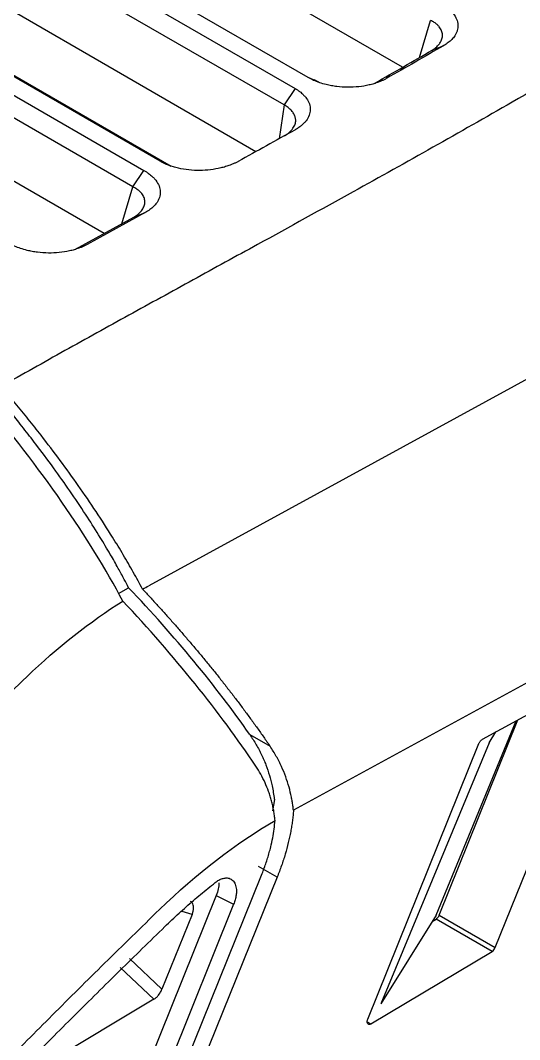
# Model space of a CAD drawing. Extents: x 86 to 639, y 68 to 658.
# Drawn here: x 587.76 to 606.65, y 185.05 to 223.61 of the extents above; entities that cross this region are included whole.
import ezdxf

# ---------------------------------------------------------------- set-up
doc = ezdxf.new("R2010")
doc.units = 0
doc.layers.get('0').update_dxf_attribs({"linetype": 'CONTINUOUS'})

msp = doc.modelspace()

# ---------------------------------------------------------------- linework, layer by layer
at = {"color": 7, "linetype": 'CONTINUOUS'}
for p, q in [((563.508, 241.036), (598.153, 221.035)), ((598.643, 221.452), (564.236, 241.315)), ((602.217, 221.839), (569.085, 240.966)), ((597.739, 220.412), (563.093, 240.412)), ((593.045, 218.282), (558.27, 238.357)), ((557.581, 238.055), (592.434, 217.935)), ((558.685, 238.176), (593.46, 218.101)), ((596.663, 218.644), (563.087, 238.026)), ((592.019, 217.311), (557.166, 237.432)), ((590.928, 215.552), (557.162, 235.045)), ((603.338, 222.484), (603.787, 222.665)), ((628.602, 221.887), (592.622, 202.224)), ((599.058, 221.271), (598.644, 221.452)), ((598.877, 221.376), (599.058, 221.271)), ((598.153, 221.035), (597.739, 220.412)), ((593.46, 218.101), (593.045, 218.282)), ((592.019, 217.311), (592.434, 217.935)), ((589.847, 214.958), (592.048, 216.167)), ((592.486, 216.343), (590.285, 215.134)), ((592.048, 216.167), (592.486, 216.343)), ((638.61, 215.871), (598.092, 193.728)), ((591.473, 201.927), (591.854, 202.148)), ((608.749, 198.327), (605.236, 196.406)), ((603.488, 189.759), (606.518, 197.107)), ((603.604, 189.757), (606.584, 197.143)), ((605.726, 188.532), (609.308, 197.412)), ((605.495, 196.279), (605.754, 196.69)), ((596.439, 196.59), (597.206, 196.146)), ((600.902, 185.822), (605.112, 196.256)), ((605.495, 196.279), (601.394, 186.401)), ((597.315, 193.702), (597.385, 194.137)), ((597.365, 194.148), (597.385, 194.137)), ((597.475, 191.194), (596.767, 191.602)), ((591.736, 178.512), (596.885, 191.274)), ((597.475, 191.194), (592.234, 178.204)), ((595.169, 190.505), (590.694, 179.415)), ((595.827, 190.168), (591.339, 179.042)), ((595.169, 190.505), (595.827, 190.168)), ((594.257, 189.785), (593.115, 186.956)), ((603.488, 189.759), (601.394, 186.401)), ((603.604, 189.757), (605.726, 188.532)), ((603.342, 189.523), (603.486, 189.61)), ((605.608, 188.385), (603.486, 189.61)), ((601.02, 185.643), (605.608, 188.385)), ((592.812, 186.576), (588.618, 184.069))]:
    msp.add_line(p, q, dxfattribs=at)
at = {"color": 8, "linetype": 'CONTINUOUS'}
for p, q in [((602.864, 222.211), (603.283, 223.613)), ((597.739, 220.412), (597.545, 219.133)), ((591.597, 215.919), (592.019, 217.311)), ((594.257, 189.786), (593.875, 189.892)), ((591.885, 188.123), (593.115, 186.956)), ((592.812, 186.576), (591.54, 187.782)), ((600.882, 185.722), (601.02, 185.643))]:
    msp.add_line(p, q, dxfattribs=at)
at = {"color": 7, "linetype": 'CONTINUOUS'}
for points, knots in [([(623.741, 232.014), (623.528, 231.844), (623.109, 231.51), (622.48, 231.021), (621.865, 230.551), (621.266, 230.1), (620.682, 229.669), (620.115, 229.255), (619.565, 228.861), (619.033, 228.484), (618.521, 228.125), (618.027, 227.783), (617.553, 227.459), (617.1, 227.152), (616.668, 226.862), (616.256, 226.588), (615.867, 226.33), (613.923, 225.055), (610.788, 223.101), (605.719, 220.124), (601.174, 217.575), (597.127, 215.348), (594.295, 213.794), (591.865, 212.458), (589.442, 211.118), (587.839, 210.218), (587.037, 209.768)], [0, 0, 0, 0, 0.020557, 0.040442, 0.059653, 0.078191, 0.096055, 0.113244, 0.129758, 0.145598, 0.160763, 0.175255, 0.189072, 0.202216, 0.214687, 0.226484, 0.237608, 0.248059, 0.392357, 0.497348, 0.654875, 0.748636, 0.811479, 0.874323, 0.937163, 1, 1, 1, 1]), ([(603.698, 224.237), (603.728, 224.219), (603.789, 224.182), (603.872, 224.125), (603.963, 224.054), (604.055, 223.97), (604.172, 223.837), (604.277, 223.663), (604.328, 223.445), (604.308, 223.265), (604.254, 223.125), (604.188, 223.011), (604.091, 222.893), (603.956, 222.772), (603.843, 222.701), (603.787, 222.665)], [0, 0, 0, 0, 0.041696, 0.083341, 0.125089, 0.187651, 0.250139, 0.375258, 0.499971, 0.624863, 0.687292, 0.749899, 0.833216, 0.916115, 1, 1, 1, 1]), ([(603.338, 222.484), (603.365, 222.501), (603.417, 222.535), (603.485, 222.589), (603.544, 222.644), (603.595, 222.7), (603.66, 222.788), (603.72, 222.91), (603.741, 223.068), (603.706, 223.223), (603.628, 223.352), (603.528, 223.455), (603.421, 223.539), (603.33, 223.588), (603.283, 223.613)], [0, 0, 0, 0, 0.052251, 0.10352, 0.153554, 0.202115, 0.24899, 0.374176, 0.497455, 0.620903, 0.747422, 0.825384, 0.910013, 1, 1, 1, 1]), ([(603.786, 222.665), (603.425, 222.456), (602.706, 222.04), (601.982, 221.626), (601.622, 221.421)], [0, 0, 0, 0, 0.5032373, 1, 1, 1, 1]), ([(601.622, 221.421), (601.59, 221.404), (601.525, 221.368), (601.421, 221.32), (601.294, 221.268), (601.139, 221.216), (600.893, 221.151), (600.564, 221.095), (600.149, 221.075), (599.801, 221.097), (599.53, 221.138), (599.311, 221.185), (599.082, 221.252), (598.848, 221.342), (598.712, 221.415), (598.644, 221.452)], [0, 0, 0, 0, 0.041712, 0.083353, 0.125091, 0.187687, 0.250152, 0.375059, 0.499945, 0.624831, 0.687234, 0.749873, 0.833016, 0.915876, 1, 1, 1, 1]), ([(598.153, 221.035), (598.184, 221.017), (598.244, 220.981), (598.327, 220.922), (598.415, 220.851), (598.504, 220.765), (598.614, 220.631), (598.706, 220.454), (598.739, 220.235), (598.697, 220.019), (598.6, 219.848), (598.488, 219.719), (598.388, 219.628), (598.274, 219.542), (598.186, 219.49), (598.142, 219.464)], [0, 0, 0, 0, 0.0417166, 0.0833434, 0.1250716, 0.1874178, 0.2500968, 0.3749546, 0.4998045, 0.6246631, 0.7495348, 0.8119408, 0.8747865, 0.9373838, 1, 1, 1, 1]), ([(597.758, 219.25), (597.784, 219.266), (597.834, 219.298), (597.9, 219.348), (597.957, 219.396), (598.004, 219.443), (598.042, 219.487), (598.102, 219.566), (598.163, 219.683), (598.184, 219.83), (598.162, 219.963), (598.108, 220.083), (598.019, 220.201), (597.897, 220.313), (597.791, 220.379), (597.739, 220.412)], [0, 0, 0, 0, 0.049649, 0.096834, 0.14121, 0.182477, 0.220378, 0.254706, 0.381925, 0.505907, 0.599769, 0.697473, 0.797735, 0.899087, 1, 1, 1, 1]), ([(598.142, 219.464), (597.784, 219.265), (597.073, 218.869), (596.359, 218.475), (596.005, 218.279)], [0, 0, 0, 0, 0.503499, 1, 1, 1, 1]), ([(596.005, 218.279), (595.973, 218.262), (595.909, 218.228), (595.805, 218.181), (595.677, 218.13), (595.523, 218.077), (595.281, 218.012), (594.957, 217.954), (594.548, 217.927), (594.134, 217.947), (593.798, 218.002), (593.545, 218.069), (593.365, 218.129), (593.196, 218.2), (593.096, 218.254), (593.045, 218.282)], [0, 0, 0, 0, 0.041075, 0.082754, 0.125184, 0.187927, 0.25031, 0.375218, 0.500045, 0.624852, 0.749694, 0.812326, 0.874814, 0.937322, 1, 1, 1, 1]), ([(592.434, 217.935), (592.464, 217.917), (592.526, 217.88), (592.611, 217.821), (592.702, 217.749), (592.796, 217.663), (592.913, 217.528), (593.018, 217.35), (593.065, 217.129), (593.04, 216.945), (592.981, 216.803), (592.91, 216.689), (592.807, 216.57), (592.664, 216.448), (592.546, 216.378), (592.486, 216.343)], [0, 0, 0, 0, 0.0416882, 0.0833319, 0.1250917, 0.1876668, 0.2501435, 0.3752522, 0.4999635, 0.6248578, 0.68729, 0.7498941, 0.8331966, 0.9160812, 1, 1, 1, 1]), ([(592.048, 216.167), (592.075, 216.184), (592.129, 216.217), (592.2, 216.271), (592.263, 216.326), (592.317, 216.383), (592.388, 216.472), (592.453, 216.597), (592.478, 216.757), (592.446, 216.915), (592.368, 217.047), (592.265, 217.153), (592.156, 217.238), (592.065, 217.287), (592.019, 217.311)], [0, 0, 0, 0, 0.051349, 0.101905, 0.151684, 0.200703, 0.248979, 0.373991, 0.497385, 0.621314, 0.747326, 0.828154, 0.912353, 1, 1, 1, 1]), ([(590.285, 215.134), (590.253, 215.116), (590.189, 215.082), (590.084, 215.036), (589.956, 214.985), (589.802, 214.935), (589.557, 214.872), (589.23, 214.819), (588.819, 214.801), (588.475, 214.825), (588.207, 214.867), (587.991, 214.914), (587.764, 214.98), (587.533, 215.069), (587.399, 215.142), (587.331, 215.178)], [0, 0, 0, 0, 0.0417067, 0.083345, 0.1250795, 0.1876683, 0.2501381, 0.3750477, 0.4999406, 0.6248296, 0.6872447, 0.7498729, 0.8330154, 0.9158862, 1, 1, 1, 1]), ([(592.382, 202.09), (592.325, 202.197), (592.212, 202.41), (592.032, 202.733), (591.847, 203.059), (591.654, 203.389), (591.455, 203.721), (591.121, 204.263), (590.633, 205.023), (589.969, 205.994), (589.272, 206.959), (588.634, 207.799), (588.061, 208.523), (587.567, 209.131), (587.226, 209.535), (587.056, 209.737)], [0, 0, 0, 0, 0.044966, 0.089898, 0.134817, 0.179745, 0.224704, 0.269714, 0.398134, 0.526278, 0.648213, 0.769655, 0.846733, 0.923475, 1, 1, 1, 1]), ([(591.854, 202.148), (591.8, 202.251), (591.674, 202.493), (591.446, 202.912), (591.145, 203.442), (590.76, 204.086), (590.28, 204.85), (589.722, 205.686), (589.093, 206.582), (588.567, 207.288), (588.094, 207.904), (587.722, 208.376), (587.316, 208.878), (587.062, 209.182), (586.95, 209.317)], [0, 0, 0, 0, 0.046975, 0.109217, 0.186723, 0.279477, 0.387445, 0.510566, 0.628172, 0.75517, 0.797926, 0.877497, 0.945614, 1, 1, 1, 1]), ([(592.382, 202.09), (592.477, 201.989), (592.669, 201.785), (592.953, 201.476), (593.236, 201.163), (593.518, 200.847), (593.798, 200.528), (594.077, 200.205), (594.354, 199.88), (594.629, 199.551), (594.901, 199.22), (595.171, 198.886), (595.438, 198.55), (595.702, 198.211), (595.963, 197.87), (596.22, 197.528), (596.473, 197.184), (596.723, 196.839), (596.968, 196.492), (597.127, 196.262), (597.206, 196.146)], [0, 0, 0, 0, 0.0516846, 0.1038091, 0.1563783, 0.2093963, 0.2628667, 0.316793, 0.3711778, 0.4260235, 0.4813319, 0.5371043, 0.5933417, 0.6500444, 0.7072123, 0.7648451, 0.8229418, 0.881501, 0.9405211, 1, 1, 1, 1]), ([(587.999, 198.778), (587.999, 198.778), (587.999, 198.778), (589.176, 199.9), (590.404, 200.868), (591.635, 201.643)], [4.8826545, 4.8826545, 4.8826545, 4.8826545, 4.8826726, 4.8826726, 5.4561198, 5.4561198, 5.4561198, 5.4561198]), ([(562.304, 170.344), (562.304, 170.344), (562.304, 170.344), (566.318, 175.714), (573.177, 183.858), (581.965, 192.95), (586.376, 197.232), (587.999, 198.778)], [0.523791, 0.523791, 0.523791, 0.523791, 0.523817, 0.523817, 2.72806, 4.09209, 4.882655, 4.882655, 4.882655, 4.882655]), ([(596.439, 196.59), (596.482, 196.526), (596.567, 196.401), (596.683, 196.209), (596.789, 196.017), (596.885, 195.825), (596.971, 195.635), (597.074, 195.378), (597.185, 195.052), (597.274, 194.7), (597.331, 194.399), (597.354, 194.232), (597.365, 194.148)], [0, 0, 0, 0, 0.089515, 0.176592, 0.261236, 0.343454, 0.423255, 0.500645, 0.659153, 0.813743, 0.907205, 1, 1, 1, 1]), ([(605.112, 196.256), (605.118, 196.269), (605.13, 196.297), (605.158, 196.338), (605.193, 196.379), (605.221, 196.397), (605.236, 196.406)], [0, 0, 0, 0, 0.214256, 0.426144, 0.710067, 1, 1, 1, 1]), ([(598.092, 193.728), (598.085, 193.784), (598.072, 193.894), (598.047, 194.059), (598.002, 194.297), (597.927, 194.611), (597.802, 194.999), (597.642, 195.387), (597.446, 195.776), (597.288, 196.021), (597.206, 196.146)], [0, 0, 0, 0, 0.061952, 0.124188, 0.186713, 0.335028, 0.490453, 0.653053, 0.822886, 1, 1, 1, 1]), ([(597.396, 193.341), (597.389, 193.403), (597.375, 193.529), (597.345, 193.714), (597.308, 193.898), (597.263, 194.08), (597.212, 194.259), (597.134, 194.492), (597.02, 194.774), (596.859, 195.096), (596.732, 195.297), (596.667, 195.398)], [0, 0, 0, 0, 0.082446, 0.165038, 0.247921, 0.331238, 0.415129, 0.499733, 0.664828, 0.83128, 1, 1, 1, 1]), ([(598.092, 193.728), (598.087, 193.662), (598.076, 193.53), (598.052, 193.328), (598.023, 193.124), (597.987, 192.918), (597.945, 192.71), (597.88, 192.427), (597.784, 192.067), (597.644, 191.63), (597.531, 191.339), (597.475, 191.194)], [0, 0, 0, 0, 0.0824724, 0.1646885, 0.2467711, 0.328844, 0.4110305, 0.493454, 0.6623505, 0.830842, 1, 1, 1, 1]), ([(596.885, 191.274), (596.913, 191.345), (596.969, 191.487), (597.045, 191.701), (597.114, 191.914), (597.177, 192.127), (597.243, 192.382), (597.308, 192.679), (597.365, 193.015), (597.386, 193.232), (597.396, 193.341)], [0, 0, 0, 0, 0.101579, 0.202808, 0.303907, 0.405095, 0.506594, 0.671068, 0.835221, 1, 1, 1, 1]), ([(593.225, 189.323), (593.315, 189.408), (593.493, 189.58), (593.762, 189.83), (594.033, 190.074), (594.305, 190.312), (594.578, 190.544), (594.853, 190.771), (595.037, 190.917), (595.129, 190.99)], [0, 0, 0, 0, 0.142991, 0.285831, 0.428583, 0.571312, 0.714082, 0.856956, 1, 1, 1, 1]), ([(595.129, 190.99), (595.152, 191.007), (595.198, 191.042), (595.268, 191.084), (595.336, 191.118), (595.404, 191.143), (595.47, 191.159), (595.572, 191.17), (595.701, 191.15), (595.828, 191.051), (595.913, 190.892), (595.938, 190.701), (595.926, 190.514), (595.891, 190.342), (595.849, 190.226), (595.827, 190.168)], [0, 0, 0, 0, 0.044466, 0.088033, 0.131137, 0.174228, 0.217756, 0.262158, 0.382808, 0.503687, 0.626998, 0.750553, 0.83406, 0.916177, 1, 1, 1, 1]), ([(595.271, 190.986), (595.267, 190.908), (595.258, 190.754), (595.198, 190.587), (595.169, 190.505)], [0, 0, 0, 0, 0.50633, 1, 1, 1, 1]), ([(594.257, 189.785), (594.265, 189.806), (594.28, 189.846), (594.295, 189.903), (594.305, 189.953), (594.31, 189.998), (594.312, 190.036), (594.311, 190.067), (594.307, 190.119), (594.29, 190.182), (594.252, 190.245), (594.216, 190.267), (594.198, 190.278)], [0, 0, 0, 0, 0.095998, 0.183977, 0.263934, 0.335868, 0.399778, 0.455664, 0.503528, 0.680894, 0.846314, 1, 1, 1, 1]), ([(572.126, 168.169), (572.436, 168.512), (573.084, 169.228), (574.099, 170.343), (575.198, 171.546), (576.382, 172.834), (577.652, 174.205), (579.008, 175.66), (580.45, 177.195), (581.98, 178.809), (583.599, 180.5), (585.306, 182.264), (587.103, 184.099), (588.992, 186.002), (590.972, 187.971), (592.327, 189.292), (593.019, 189.966)], [0, 0, 0, 0, 0.045352, 0.094717, 0.148097, 0.20549, 0.266895, 0.332312, 0.40174, 0.475177, 0.552622, 0.634076, 0.719537, 0.809009, 0.902494, 1, 1, 1, 1]), ([(603.604, 189.757), (603.599, 189.745), (603.588, 189.719), (603.562, 189.68), (603.528, 189.639), (603.501, 189.62), (603.486, 189.61)], [0, 0, 0, 0, 0.192335, 0.423174, 0.69243, 1, 1, 1, 1]), ([(572.396, 167.593), (572.832, 168.074), (573.696, 169.029), (574.987, 170.444), (576.262, 171.833), (577.977, 173.689), (580.122, 175.986), (582.451, 178.444), (584.502, 180.578), (586.283, 182.41), (588.046, 184.2), (589.789, 185.948), (591.512, 187.655), (592.657, 188.769), (593.225, 189.323)], [0, 0, 0, 0, 0.063836, 0.126757, 0.188766, 0.249862, 0.376518, 0.499995, 0.586354, 0.671492, 0.755418, 0.83814, 0.919664, 1, 1, 1, 1]), ([(592.812, 186.576), (592.813, 186.576), (592.842, 186.593), (592.902, 186.638), (592.98, 186.722), (593.056, 186.829), (593.093, 186.908), (593.115, 186.956)], [0, 0, 0, 0, 0.002917, 0.237959, 0.50099, 0.694603, 1, 1, 1, 1]), ([(601.02, 185.643), (601.01, 185.638), (600.991, 185.628), (600.964, 185.622), (600.925, 185.624), (600.886, 185.658), (600.878, 185.724), (600.888, 185.781), (600.897, 185.808), (600.902, 185.822)], [0, 0, 0, 0, 0.098677, 0.194475, 0.291368, 0.553081, 0.788909, 0.892632, 1, 1, 1, 1])]:
    msp.add_open_spline(points, degree=3, knots=knots, dxfattribs=at)
for points in [[(601.177, 221.242), (601.899, 221.653), (602.62, 222.067), (603.338, 222.484)], [(591.635, 201.643), (590.372, 204.023), (588.53, 206.687), (586.285, 209.343)], [(596.439, 196.59), (595.161, 198.417), (593.597, 200.324), (591.854, 202.147)], [(592.382, 202.09), (592.462, 202.136), (592.542, 202.18), (592.622, 202.224)], [(596.667, 195.398), (595.301, 197.431), (593.581, 199.577), (591.635, 201.643)], [(593.019, 189.966), (594.432, 191.335), (595.916, 192.479), (597.396, 193.341)], [(605.608, 188.385), (605.655, 188.413), (605.701, 188.471), (605.726, 188.532)]]:
    msp.add_open_spline(points, degree=3, dxfattribs=at)

doc.saveas('drawing.dxf')
